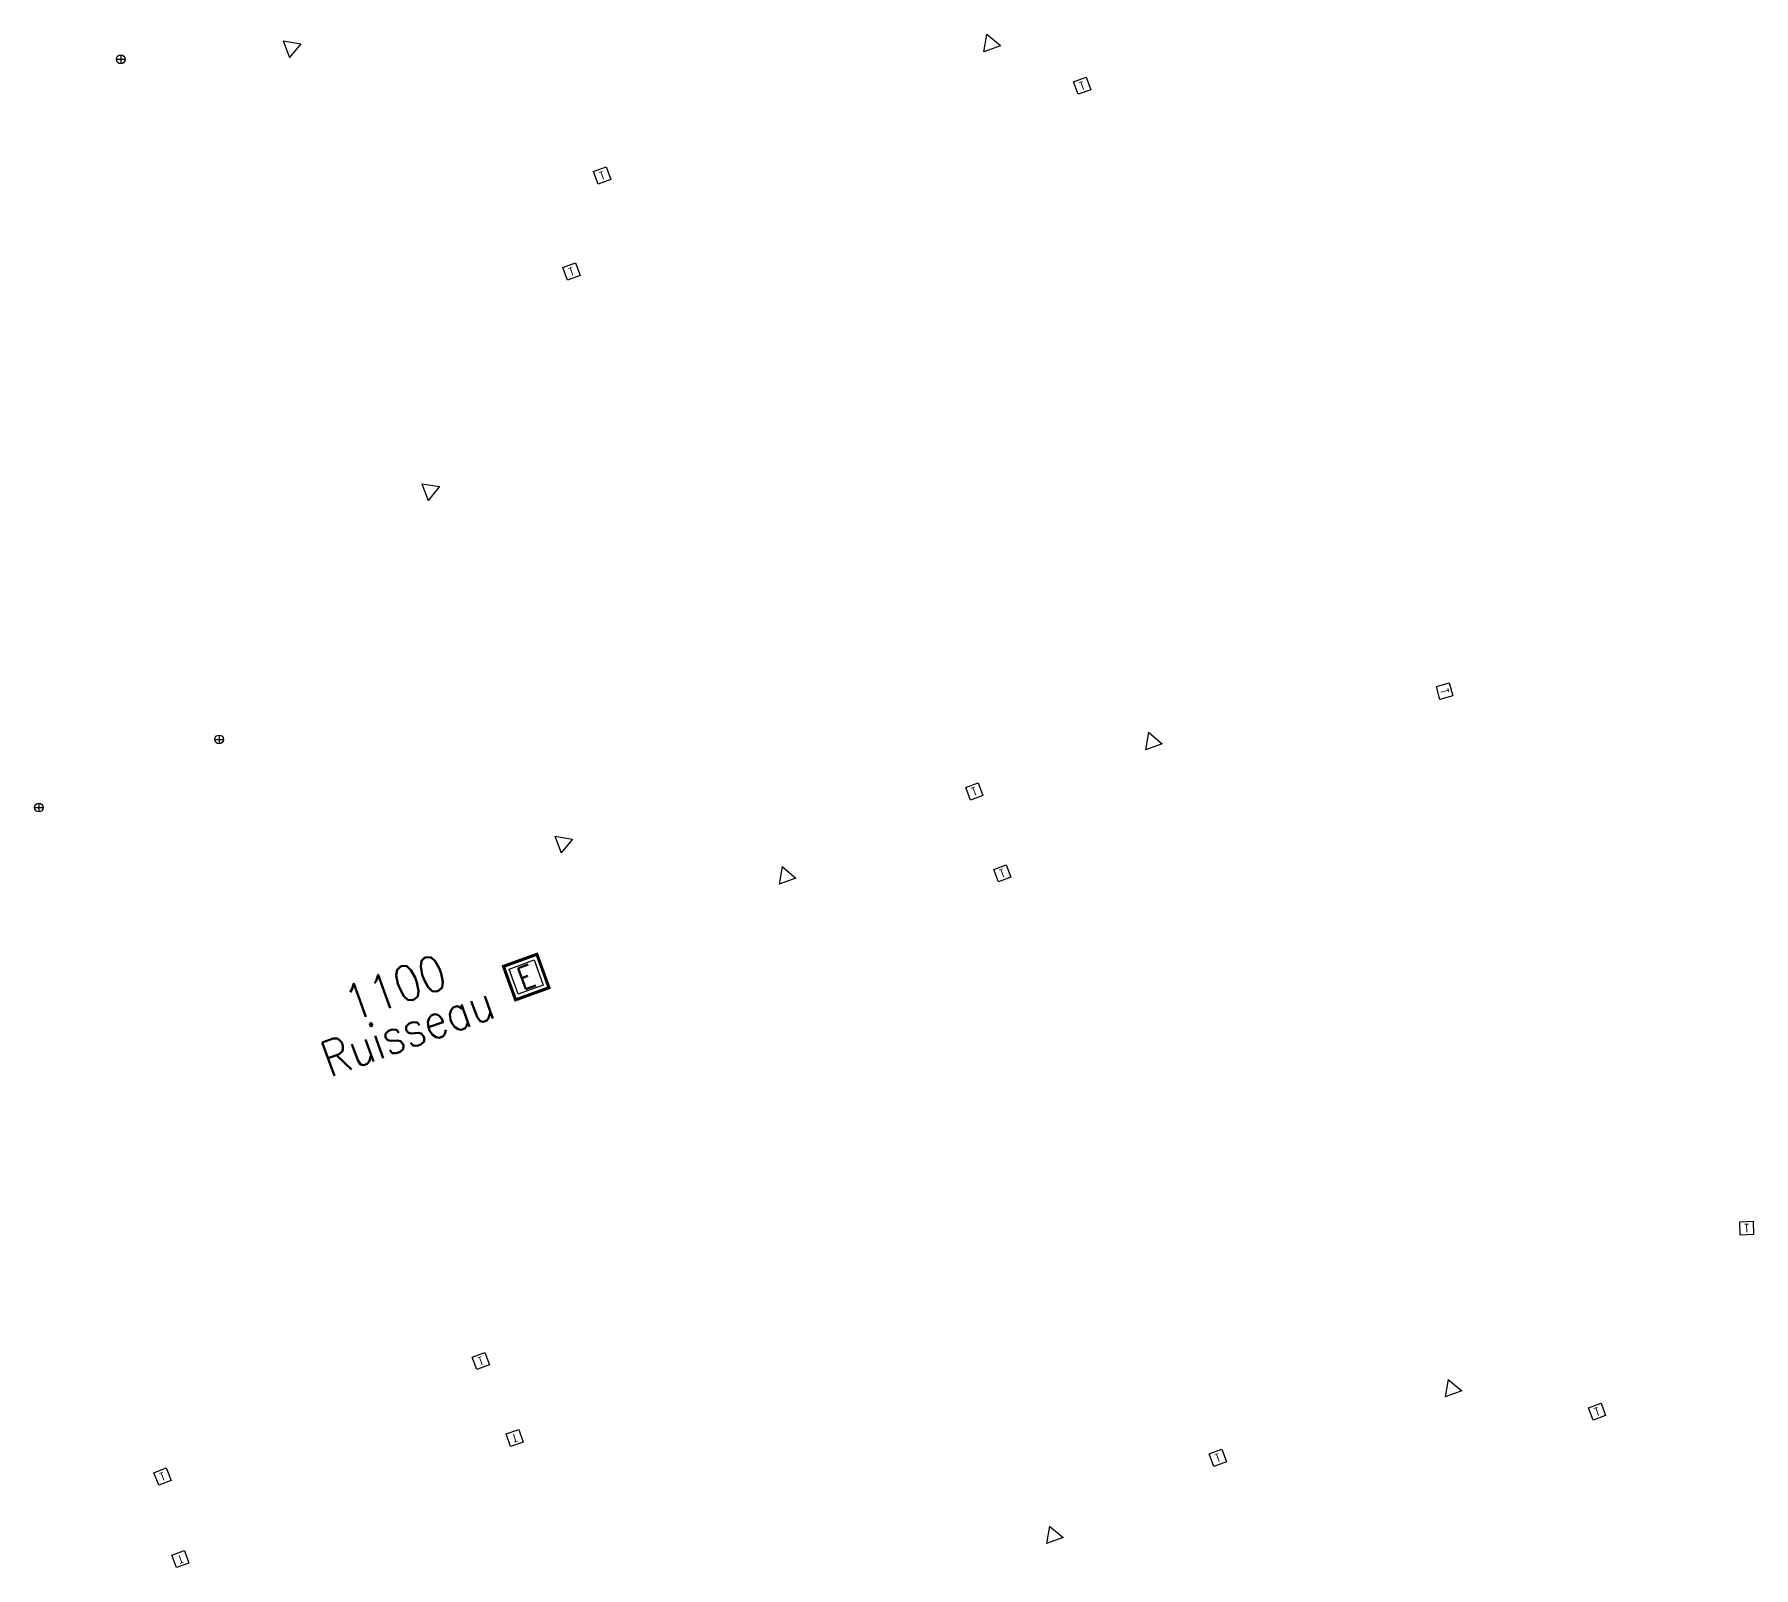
# Model space of a CAD drawing. Header units: millimetres. Extents: x 76013 to 76475, y 158000 to 158819.
# Drawn here: x 76013.4 to 76206.7, y 158646.9 to 158819.4 of the extents above; entities that cross this region are included whole.
import ezdxf
from ezdxf.enums import TextEntityAlignment as Align

# ---------------------------------------------------------------- set-up
doc = ezdxf.new("R2010")
doc.units = ezdxf.units.MM
doc.header["$MEASUREMENT"] = 0
doc.layers.get('0').update_dxf_attribs({"linetype": 'CONTINUOUS'})
for name, color, linetype in [('B_200', 7, 'CONTINUOUS'), ('BR12', 7, 'CONTINUOUS'), ('M_200', 7, 'CONTINUOUS')]:
    doc.layers.add(name, color=color, linetype=linetype)
doc.styles.add('B_ROMANS', font='ROMANS.shx', dxfattribs={"width": 0.75})
doc.styles.add('M_ROMANS', font='ROMANS.shx', dxfattribs={"width": 0.75})
doc.styles.get("Standard").update_dxf_attribs({"font": 'romans.shx', "width": 0.85})

# ---------------------------------------------------------------- blocks, each defined once
blk = doc.blocks.new('B_200_02')
at = {"color": 0, "linetype": 'Continuous', "flags": 128}
blk.add_lwpolyline([(-0.75, -0.75), (-0.75, 0.75), (0.75, 0.75), (0.75, -0.75)], close=True, dxfattribs=at)
at = {"color": 0, "linetype": 'Continuous', "style": 'M_ROMANS', "width": 0.75}
blk.add_text('T', height=0.9, dxfattribs=at).set_placement((0, 0), align=Align.MIDDLE)
at = {"color": 0, "linetype": 'Continuous', "style": 'M_ROMANS', "width": 0.75, "flags": 3}
for tag, p in [('DEF_LEG', (0, -5)), ('DEF_COUP', (0, -7.5)), ('DEF_TYPE', (0, -10))]:
    blk.add_attdef(tag, text='', height=1.2, dxfattribs=at).set_placement(p, align=Align.MIDDLE)
blk = doc.blocks.new('M_200_56')
at = {"color": 0, "linetype": 'Continuous', "const_width": 0.35, "flags": 128}
blk.add_lwpolyline([(2, 2), (2, -2), (-2, -2), (-2, 2)], close=True, dxfattribs=at)
at = {"color": 0, "linetype": 'Continuous'}
blk.add_lwpolyline([(-1.5, 1.5), (1.5, 1.5), (1.5, -1.5), (-1.5, -1.5)], close=True, dxfattribs=at)
at = {"color": 0, "linetype": 'Continuous', "width": 0.85}
blk.add_text('E', height=2.5, dxfattribs=at).set_placement((0, 0), align=Align.MIDDLE_CENTER)
for tag, p in [('NUM', (0, 15.06)), ('NOM', (0, 8.65))]:
    blk.add_attdef(tag, text='', height=4, dxfattribs=at).set_placement(p, align=Align.MIDDLE)
at = {"color": 0, "linetype": 'Continuous', "style": 'M_ROMANS', "width": 0.75, "flags": 3}
for tag, p in [('DEF_LEG', (-0.13, -4.99)), ('DEF_COUP', (-0.13, -7.49)), ('DEF_TYPE', (-0.13, -9.99))]:
    blk.add_attdef(tag, text='', height=1.2, dxfattribs=at).set_placement(p, align=Align.MIDDLE)
blk = doc.blocks.new('BR1209')
at = {"color": 0, "linetype": 'Continuous', "flags": 128}
for points in [[(-0.5, 0), (0.5, 0)], [(0, 0.5), (0, -0.5)]]:
    blk.add_lwpolyline(points, dxfattribs=at)
at = {"color": 0, "linetype": 'Continuous'}
blk.add_circle((0, 0), 0.5, dxfattribs=at)
at = {"color": 0, "linetype": 'Continuous', "style": 'B_ROMANS', "width": 0.75}
blk.add_attdef('NUM', text='', height=1.2, dxfattribs=at).set_placement((0, 2), align=Align.MIDDLE)
at = {"color": 0, "linetype": 'Continuous', "style": 'B_ROMANS', "width": 0.75, "flags": 3}
for tag, p in [('DEF_LEG', (0, -10)), ('DEF_COUP', (0, -12.5)), ('DEF_TYPE', (0, -15))]:
    blk.add_attdef(tag, text='', height=1.2, dxfattribs=at).set_placement(p, align=Align.MIDDLE)
blk = doc.blocks.new('BR1201')
at = {"color": 0, "linetype": 'Continuous'}
for p, q in [((-1, -0.58), (0, 1.15)), ((0, 1.15), (1, -0.58)), ((-1, -0.58), (1, -0.58))]:
    blk.add_line(p, q, dxfattribs=at)

msp = doc.modelspace()

# ---------------------------------------------------------------- block references
at = {"layer": 'B_200'}
for p, rotation in [((76131.22, 158813.64), 20.19872342012189), ((76077.23, 158803.54), 20.19872342012189), ((76073.78, 158792.74), 20.19872342012189), ((76171.98, 158745.53), 285.1949435761713), ((76119.09, 158734.25), 20.15380434403373), ((76122.24, 158725.04), 20.15380434403373), ((76205.96, 158685.12), 2.225917808361192), ((76063.59, 158670.18), 20.51803994589088), ((76189.13, 158664.48), 20.30305406903409), ((76067.39, 158661.52), 198.6933531149863), ((76146.48, 158659.28), 20.30305406903409), ((76027.78, 158657.18), 21.22641369308861), ((76029.8, 158647.89), 199.3731388519418)]:
    msp.add_blockref('B_200_02', p, dxfattribs=dict(at, rotation=rotation))
at = {"layer": 'BR12', "ltscale": 0.05}
for p, rotation in [((76042.25, 158817.95), 290.6470561969946), ((76120.91, 158818.33), 140.2689439311505), ((76057.86, 158768.13), 290.8833364417064), ((76139.07, 158739.82), 260.1247219778337), ((76072.81, 158728.49), 290.8833364414819), ((76097.87, 158724.71), 260.1538758532498), ((76172.78, 158667.03), 260.2294731470808), ((76127.94, 158650.53), 260.1736672760424)]:
    msp.add_blockref('BR1201', p, dxfattribs=dict(at, rotation=rotation))
at = {"layer": 'BR12', "color": 252}
for p in [(76023.09, 158816.62), (76034.15, 158740.1), (76013.87, 158732.44)]:
    msp.add_blockref('BR1209', p, dxfattribs=at)
at = {"layer": 'M_200'}
ref = msp.add_blockref('M_200_56', (76068.69, 158713.37), dxfattribs=dict(at, rotation=19.90549570468332))
ref.add_attrib('NUM', '1100', dxfattribs={"layer": '0', "color": 0, "linetype": 'Continuous', "height": 4, "rotation": 19.9055, "width": 0.85}).set_placement((76053.95, 158712.2), align=Align.MIDDLE)
ref.add_attrib('NOM', 'Ruisseau', dxfattribs={"layer": '0', "color": 0, "linetype": 'Continuous', "height": 4, "rotation": 19.9055, "width": 0.85}).set_placement((76055.31, 158707.46), align=Align.MIDDLE)

doc.saveas('drawing.dxf')
